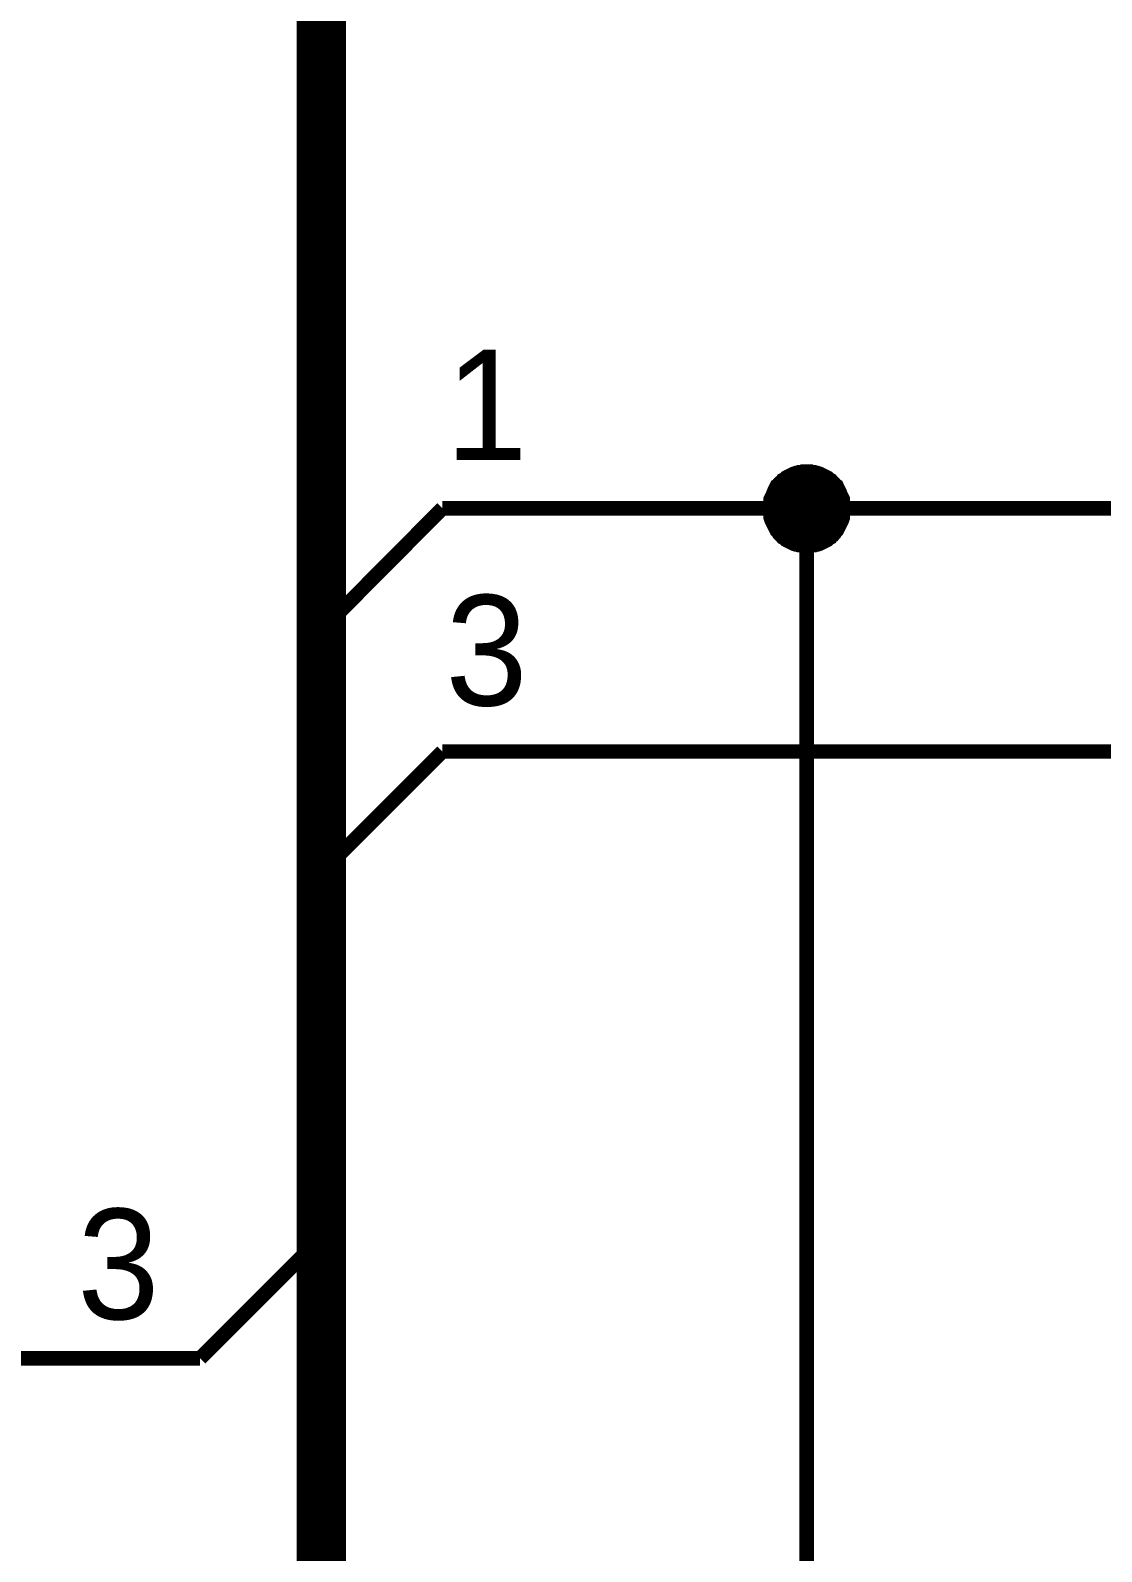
# Model space of a CAD drawing. Header units: millimetres. Extents: x 0 to 594, y 0 to 420.
# Drawn here: x 306.52 to 328.57, y 303.52 to 334.84 of the extents above; entities that cross this region are included whole.
import ezdxf

# ---------------------------------------------------------------- set-up
doc = ezdxf.new("R2010")
doc.units = ezdxf.units.MM
doc.layers.add('Sheet', color=255, linetype='Continuous')

msp = doc.modelspace()

# ---------------------------------------------------------------- linework, layer by layer
at = {"layer": 'Sheet'}
for points, const_width in [([(312.507, 385), (312.507, 282.495)], 1.016), ([(321.745, 324.998), (321.745, 325.029), (321.745, 325.077), (321.761, 325.108), (321.761, 325.156), (321.761, 325.187), (321.776, 325.219), (321.792, 325.25), (321.808, 325.282), (321.824, 325.329), (321.839, 325.361), (321.855, 325.393), (321.871, 325.424), (321.887, 325.456), (321.918, 325.472), (321.934, 325.503), (321.966, 325.535), (321.997, 325.551), (322.013, 325.582), (322.045, 325.598), (322.076, 325.63), (322.108, 325.645), (322.14, 325.661), (322.171, 325.677), (322.203, 325.693), (322.234, 325.708), (322.282, 325.724), (322.313, 325.724), (322.345, 325.74), (322.392, 325.74), (322.424, 325.756), (322.455, 325.756), (322.503, 325.756)], 0.3), ([(321.745, 324.998), (321.745, 325.029), (321.745, 325.077), (321.761, 325.108), (321.761, 325.156), (321.761, 325.187), (321.776, 325.219), (321.792, 325.25), (321.808, 325.282), (321.824, 325.329), (321.839, 325.361), (321.855, 325.393), (321.871, 325.424), (321.887, 325.456), (321.918, 325.472), (321.934, 325.503), (321.966, 325.535), (321.997, 325.551), (322.013, 325.582), (322.045, 325.598), (322.076, 325.63), (322.108, 325.645), (322.14, 325.661), (322.171, 325.677), (322.203, 325.693), (322.234, 325.708), (322.282, 325.724), (322.313, 325.724), (322.345, 325.74), (322.392, 325.74), (322.424, 325.756), (322.455, 325.756), (322.503, 325.756)], 0.3), ([(321.745, 324.998), (321.745, 325.029), (321.745, 325.077), (321.761, 325.108), (321.761, 325.156), (321.761, 325.187), (321.776, 325.219), (321.792, 325.25), (321.808, 325.282), (321.824, 325.329), (321.839, 325.361), (321.855, 325.393), (321.871, 325.424), (321.887, 325.456), (321.918, 325.472), (321.934, 325.503), (321.966, 325.535), (321.997, 325.551), (322.013, 325.582), (322.045, 325.598), (322.076, 325.63), (322.108, 325.645), (322.14, 325.661), (322.171, 325.677), (322.203, 325.693), (322.234, 325.708), (322.282, 325.724), (322.313, 325.724), (322.345, 325.74), (322.392, 325.74), (322.424, 325.756), (322.455, 325.756), (322.503, 325.756)], 0.3), ([(321.745, 324.998), (321.745, 325.029), (321.745, 325.077), (321.761, 325.108), (321.761, 325.156), (321.761, 325.187), (321.776, 325.219), (321.792, 325.25), (321.808, 325.282), (321.824, 325.329), (321.839, 325.361), (321.855, 325.393), (321.871, 325.424), (321.887, 325.456), (321.918, 325.472), (321.934, 325.503), (321.966, 325.535), (321.997, 325.551), (322.013, 325.582), (322.045, 325.598), (322.076, 325.63), (322.108, 325.645), (322.14, 325.661), (322.171, 325.677), (322.203, 325.693), (322.234, 325.708), (322.282, 325.724), (322.313, 325.724), (322.345, 325.74), (322.392, 325.74), (322.424, 325.756), (322.455, 325.756), (322.503, 325.756)], 0.3), ([(321.745, 324.998), (321.745, 325.029), (321.745, 325.077), (321.761, 325.108), (321.761, 325.156), (321.761, 325.187), (321.776, 325.219), (321.792, 325.25), (321.808, 325.282), (321.824, 325.329), (321.839, 325.361), (321.855, 325.393), (321.871, 325.424), (321.887, 325.456), (321.918, 325.472), (321.934, 325.503), (321.966, 325.535), (321.997, 325.551), (322.013, 325.582), (322.045, 325.598), (322.076, 325.63), (322.108, 325.645), (322.14, 325.661), (322.171, 325.677), (322.203, 325.693), (322.234, 325.708), (322.282, 325.724), (322.313, 325.724), (322.345, 325.74), (322.392, 325.74), (322.424, 325.756), (322.455, 325.756), (322.503, 325.756)], 0.0991), ([(321.745, 324.998), (321.745, 325.029), (321.745, 325.077), (321.761, 325.108), (321.761, 325.156), (321.761, 325.187), (321.776, 325.219), (321.792, 325.25), (321.808, 325.282), (321.824, 325.329), (321.839, 325.361), (321.855, 325.393), (321.871, 325.424), (321.887, 325.456), (321.918, 325.472), (321.934, 325.503), (321.966, 325.535), (321.997, 325.551), (322.013, 325.582), (322.045, 325.598), (322.076, 325.63), (322.108, 325.645), (322.14, 325.661), (322.171, 325.677), (322.203, 325.693), (322.234, 325.708), (322.282, 325.724), (322.313, 325.724), (322.345, 325.74), (322.392, 325.74), (322.424, 325.756), (322.455, 325.756), (322.503, 325.756)], 0.0991), ([(321.745, 324.998), (321.745, 325.029), (321.745, 325.077), (321.761, 325.108), (321.761, 325.156), (321.761, 325.187), (321.776, 325.219), (321.792, 325.25), (321.808, 325.282), (321.824, 325.329), (321.839, 325.361), (321.855, 325.393), (321.871, 325.424), (321.887, 325.456), (321.918, 325.472), (321.934, 325.503), (321.966, 325.535), (321.997, 325.551), (322.013, 325.582), (322.045, 325.598), (322.076, 325.63), (322.108, 325.645), (322.14, 325.661), (322.171, 325.677), (322.203, 325.693), (322.234, 325.708), (322.282, 325.724), (322.313, 325.724), (322.345, 325.74), (322.392, 325.74), (322.424, 325.756), (322.455, 325.756), (322.503, 325.756)], 0.0991), ([(321.745, 324.998), (321.745, 325.029), (321.745, 325.077), (321.761, 325.108), (321.761, 325.156), (321.761, 325.187), (321.776, 325.219), (321.792, 325.25), (321.808, 325.282), (321.824, 325.329), (321.839, 325.361), (321.855, 325.393), (321.871, 325.424), (321.887, 325.456), (321.918, 325.472), (321.934, 325.503), (321.966, 325.535), (321.997, 325.551), (322.013, 325.582), (322.045, 325.598), (322.076, 325.63), (322.108, 325.645), (322.14, 325.661), (322.171, 325.677), (322.203, 325.693), (322.234, 325.708), (322.282, 325.724), (322.313, 325.724), (322.345, 325.74), (322.392, 325.74), (322.424, 325.756), (322.455, 325.756), (322.503, 325.756)], 0.0991), ([(322.503, 325.756), (322.503, 325.756)], 0.3), ([(322.503, 325.756), (322.55, 325.756), (322.582, 325.756), (322.613, 325.74), (322.661, 325.74), (322.692, 325.724), (322.724, 325.724), (322.771, 325.708), (322.803, 325.693), (322.834, 325.677), (322.866, 325.661), (322.897, 325.645), (322.929, 325.63), (322.961, 325.598), (322.992, 325.582), (323.008, 325.551), (323.04, 325.535), (323.071, 325.503), (323.087, 325.472), (323.119, 325.456), (323.134, 325.424), (323.15, 325.393), (323.166, 325.361), (323.182, 325.329), (323.198, 325.282), (323.213, 325.25), (323.229, 325.219), (323.245, 325.187), (323.245, 325.156), (323.245, 325.108), (323.261, 325.077), (323.261, 325.029), (323.261, 324.998)], 0.3), ([(322.503, 325.756), (322.503, 325.756)], 0.3), ([(322.503, 325.756), (322.55, 325.756), (322.582, 325.756), (322.613, 325.74), (322.661, 325.74), (322.692, 325.724), (322.724, 325.724), (322.771, 325.708), (322.803, 325.693), (322.834, 325.677), (322.866, 325.661), (322.897, 325.645), (322.929, 325.63), (322.961, 325.598), (322.992, 325.582), (323.008, 325.551), (323.04, 325.535), (323.071, 325.503), (323.087, 325.472), (323.119, 325.456), (323.134, 325.424), (323.15, 325.393), (323.166, 325.361), (323.182, 325.329), (323.198, 325.282), (323.213, 325.25), (323.229, 325.219), (323.245, 325.187), (323.245, 325.156), (323.245, 325.108), (323.261, 325.077), (323.261, 325.029), (323.261, 324.998)], 0.3), ([(322.503, 325.756), (322.503, 325.756)], 0.3), ([(322.503, 325.756), (322.55, 325.756), (322.582, 325.756), (322.613, 325.74), (322.661, 325.74), (322.692, 325.724), (322.724, 325.724), (322.771, 325.708), (322.803, 325.693), (322.834, 325.677), (322.866, 325.661), (322.897, 325.645), (322.929, 325.63), (322.961, 325.598), (322.992, 325.582), (323.008, 325.551), (323.04, 325.535), (323.071, 325.503), (323.087, 325.472), (323.119, 325.456), (323.134, 325.424), (323.15, 325.393), (323.166, 325.361), (323.182, 325.329), (323.198, 325.282), (323.213, 325.25), (323.229, 325.219), (323.245, 325.187), (323.245, 325.156), (323.245, 325.108), (323.261, 325.077), (323.261, 325.029), (323.261, 324.998)], 0.3), ([(322.503, 325.756), (322.503, 325.756)], 0.3), ([(322.503, 325.756), (322.55, 325.756), (322.582, 325.756), (322.613, 325.74), (322.661, 325.74), (322.692, 325.724), (322.724, 325.724), (322.771, 325.708), (322.803, 325.693), (322.834, 325.677), (322.866, 325.661), (322.897, 325.645), (322.929, 325.63), (322.961, 325.598), (322.992, 325.582), (323.008, 325.551), (323.04, 325.535), (323.071, 325.503), (323.087, 325.472), (323.119, 325.456), (323.134, 325.424), (323.15, 325.393), (323.166, 325.361), (323.182, 325.329), (323.198, 325.282), (323.213, 325.25), (323.229, 325.219), (323.245, 325.187), (323.245, 325.156), (323.245, 325.108), (323.261, 325.077), (323.261, 325.029), (323.261, 324.998)], 0.3), ([(322.503, 325.756), (322.503, 325.756)], 0.0991), ([(322.503, 325.756), (322.55, 325.756), (322.582, 325.756), (322.613, 325.74), (322.661, 325.74), (322.692, 325.724), (322.724, 325.724), (322.771, 325.708), (322.803, 325.693), (322.834, 325.677), (322.866, 325.661), (322.897, 325.645), (322.929, 325.63), (322.961, 325.598), (322.992, 325.582), (323.008, 325.551), (323.04, 325.535), (323.071, 325.503), (323.087, 325.472), (323.119, 325.456), (323.134, 325.424), (323.15, 325.393), (323.166, 325.361), (323.182, 325.329), (323.198, 325.282), (323.213, 325.25), (323.229, 325.219), (323.245, 325.187), (323.245, 325.156), (323.245, 325.108), (323.261, 325.077), (323.261, 325.029), (323.261, 324.998)], 0.0991), ([(322.503, 325.756), (322.503, 325.756)], 0.0991), ([(322.503, 325.756), (322.55, 325.756), (322.582, 325.756), (322.613, 325.74), (322.661, 325.74), (322.692, 325.724), (322.724, 325.724), (322.771, 325.708), (322.803, 325.693), (322.834, 325.677), (322.866, 325.661), (322.897, 325.645), (322.929, 325.63), (322.961, 325.598), (322.992, 325.582), (323.008, 325.551), (323.04, 325.535), (323.071, 325.503), (323.087, 325.472), (323.119, 325.456), (323.134, 325.424), (323.15, 325.393), (323.166, 325.361), (323.182, 325.329), (323.198, 325.282), (323.213, 325.25), (323.229, 325.219), (323.245, 325.187), (323.245, 325.156), (323.245, 325.108), (323.261, 325.077), (323.261, 325.029), (323.261, 324.998)], 0.0991), ([(322.503, 325.756), (322.503, 325.756)], 0.0991), ([(322.503, 325.756), (322.55, 325.756), (322.582, 325.756), (322.613, 325.74), (322.661, 325.74), (322.692, 325.724), (322.724, 325.724), (322.771, 325.708), (322.803, 325.693), (322.834, 325.677), (322.866, 325.661), (322.897, 325.645), (322.929, 325.63), (322.961, 325.598), (322.992, 325.582), (323.008, 325.551), (323.04, 325.535), (323.071, 325.503), (323.087, 325.472), (323.119, 325.456), (323.134, 325.424), (323.15, 325.393), (323.166, 325.361), (323.182, 325.329), (323.198, 325.282), (323.213, 325.25), (323.229, 325.219), (323.245, 325.187), (323.245, 325.156), (323.245, 325.108), (323.261, 325.077), (323.261, 325.029), (323.261, 324.998)], 0.0991), ([(322.503, 325.756), (322.503, 325.756)], 0.0991), ([(322.503, 325.756), (322.55, 325.756), (322.582, 325.756), (322.613, 325.74), (322.661, 325.74), (322.692, 325.724), (322.724, 325.724), (322.771, 325.708), (322.803, 325.693), (322.834, 325.677), (322.866, 325.661), (322.897, 325.645), (322.929, 325.63), (322.961, 325.598), (322.992, 325.582), (323.008, 325.551), (323.04, 325.535), (323.071, 325.503), (323.087, 325.472), (323.119, 325.456), (323.134, 325.424), (323.15, 325.393), (323.166, 325.361), (323.182, 325.329), (323.198, 325.282), (323.213, 325.25), (323.229, 325.219), (323.245, 325.187), (323.245, 325.156), (323.245, 325.108), (323.261, 325.077), (323.261, 325.029), (323.261, 324.998)], 0.0991), ([(312.507, 322.486), (315.002, 324.998)], 0.3), ([(334.994, 324.998), (322.503, 324.998), (315.002, 324.998)], 0.3), ([(322.503, 324.224), (322.455, 324.224), (322.424, 324.224), (322.392, 324.24), (322.345, 324.24), (322.313, 324.255), (322.282, 324.255), (322.234, 324.271), (322.203, 324.287), (322.171, 324.303), (322.14, 324.319), (322.108, 324.334), (322.076, 324.35), (322.045, 324.382), (322.013, 324.398), (321.997, 324.429), (321.966, 324.445), (321.934, 324.477), (321.918, 324.508), (321.887, 324.54), (321.871, 324.571), (321.855, 324.603), (321.839, 324.634), (321.824, 324.666), (321.808, 324.698), (321.792, 324.729), (321.776, 324.761), (321.761, 324.808), (321.761, 324.84), (321.761, 324.887), (321.745, 324.919), (321.745, 324.95), (321.745, 324.998)], 0.3), ([(321.745, 324.998), (321.745, 324.998)], 0.3), ([(322.503, 324.224), (322.455, 324.224), (322.424, 324.224), (322.392, 324.24), (322.345, 324.24), (322.313, 324.255), (322.282, 324.255), (322.234, 324.271), (322.203, 324.287), (322.171, 324.303), (322.14, 324.319), (322.108, 324.334), (322.076, 324.35), (322.045, 324.382), (322.013, 324.398), (321.997, 324.429), (321.966, 324.445), (321.934, 324.477), (321.918, 324.508), (321.887, 324.54), (321.871, 324.571), (321.855, 324.603), (321.839, 324.634), (321.824, 324.666), (321.808, 324.698), (321.792, 324.729), (321.776, 324.761), (321.761, 324.808), (321.761, 324.84), (321.761, 324.887), (321.745, 324.919), (321.745, 324.95), (321.745, 324.998)], 0.3), ([(321.745, 324.998), (321.745, 324.998)], 0.3), ([(322.503, 324.224), (322.455, 324.224), (322.424, 324.224), (322.392, 324.24), (322.345, 324.24), (322.313, 324.255), (322.282, 324.255), (322.234, 324.271), (322.203, 324.287), (322.171, 324.303), (322.14, 324.319), (322.108, 324.334), (322.076, 324.35), (322.045, 324.382), (322.013, 324.398), (321.997, 324.429), (321.966, 324.445), (321.934, 324.477), (321.918, 324.508), (321.887, 324.54), (321.871, 324.571), (321.855, 324.603), (321.839, 324.634), (321.824, 324.666), (321.808, 324.698), (321.792, 324.729), (321.776, 324.761), (321.761, 324.808), (321.761, 324.84), (321.761, 324.887), (321.745, 324.919), (321.745, 324.95), (321.745, 324.998)], 0.3), ([(321.745, 324.998), (321.745, 324.998)], 0.3), ([(322.503, 324.224), (322.455, 324.224), (322.424, 324.224), (322.392, 324.24), (322.345, 324.24), (322.313, 324.255), (322.282, 324.255), (322.234, 324.271), (322.203, 324.287), (322.171, 324.303), (322.14, 324.319), (322.108, 324.334), (322.076, 324.35), (322.045, 324.382), (322.013, 324.398), (321.997, 324.429), (321.966, 324.445), (321.934, 324.477), (321.918, 324.508), (321.887, 324.54), (321.871, 324.571), (321.855, 324.603), (321.839, 324.634), (321.824, 324.666), (321.808, 324.698), (321.792, 324.729), (321.776, 324.761), (321.761, 324.808), (321.761, 324.84), (321.761, 324.887), (321.745, 324.919), (321.745, 324.95), (321.745, 324.998)], 0.3), ([(321.745, 324.998), (321.745, 324.998)], 0.3), ([(323.261, 324.998), (323.261, 324.95), (323.261, 324.919), (323.245, 324.887), (323.245, 324.84), (323.245, 324.808), (323.229, 324.761), (323.213, 324.729), (323.198, 324.698), (323.182, 324.666), (323.166, 324.634), (323.15, 324.603), (323.134, 324.571), (323.119, 324.54), (323.087, 324.508), (323.071, 324.477), (323.04, 324.445), (323.008, 324.429), (322.992, 324.398), (322.961, 324.382), (322.929, 324.35), (322.897, 324.334), (322.866, 324.319), (322.834, 324.303), (322.803, 324.287), (322.771, 324.271), (322.724, 324.255), (322.692, 324.255), (322.661, 324.24), (322.613, 324.24), (322.582, 324.224), (322.55, 324.224), (322.503, 324.224)], 0.3), ([(322.503, 324.998), (322.503, 274.993)], 0.3), ([(323.261, 324.998), (323.261, 324.95), (323.261, 324.919), (323.245, 324.887), (323.245, 324.84), (323.245, 324.808), (323.229, 324.761), (323.213, 324.729), (323.198, 324.698), (323.182, 324.666), (323.166, 324.634), (323.15, 324.603), (323.134, 324.571), (323.119, 324.54), (323.087, 324.508), (323.071, 324.477), (323.04, 324.445), (323.008, 324.429), (322.992, 324.398), (322.961, 324.382), (322.929, 324.35), (322.897, 324.334), (322.866, 324.319), (322.834, 324.303), (322.803, 324.287), (322.771, 324.271), (322.724, 324.255), (322.692, 324.255), (322.661, 324.24), (322.613, 324.24), (322.582, 324.224), (322.55, 324.224), (322.503, 324.224)], 0.3), ([(323.261, 324.998), (323.261, 324.95), (323.261, 324.919), (323.245, 324.887), (323.245, 324.84), (323.245, 324.808), (323.229, 324.761), (323.213, 324.729), (323.198, 324.698), (323.182, 324.666), (323.166, 324.634), (323.15, 324.603), (323.134, 324.571), (323.119, 324.54), (323.087, 324.508), (323.071, 324.477), (323.04, 324.445), (323.008, 324.429), (322.992, 324.398), (322.961, 324.382), (322.929, 324.35), (322.897, 324.334), (322.866, 324.319), (322.834, 324.303), (322.803, 324.287), (322.771, 324.271), (322.724, 324.255), (322.692, 324.255), (322.661, 324.24), (322.613, 324.24), (322.582, 324.224), (322.55, 324.224), (322.503, 324.224)], 0.3), ([(323.261, 324.998), (323.261, 324.95), (323.261, 324.919), (323.245, 324.887), (323.245, 324.84), (323.245, 324.808), (323.229, 324.761), (323.213, 324.729), (323.198, 324.698), (323.182, 324.666), (323.166, 324.634), (323.15, 324.603), (323.134, 324.571), (323.119, 324.54), (323.087, 324.508), (323.071, 324.477), (323.04, 324.445), (323.008, 324.429), (322.992, 324.398), (322.961, 324.382), (322.929, 324.35), (322.897, 324.334), (322.866, 324.319), (322.834, 324.303), (322.803, 324.287), (322.771, 324.271), (322.724, 324.255), (322.692, 324.255), (322.661, 324.24), (322.613, 324.24), (322.582, 324.224), (322.55, 324.224), (322.503, 324.224)], 0.3), ([(323.261, 324.998), (323.261, 324.998), (323.261, 324.998), (323.261, 324.998), (323.261, 324.998), (323.261, 324.998), (323.261, 324.998), (323.261, 324.998), (323.261, 324.998), (323.261, 324.998), (323.261, 324.998), (323.261, 324.998), (323.261, 324.998), (323.261, 324.998), (323.261, 324.998), (323.261, 324.998), (323.261, 324.998), (323.261, 324.998), (323.261, 324.998), (323.261, 324.998), (323.261, 324.998), (323.261, 324.998), (323.261, 324.998), (323.261, 324.998), (323.261, 324.998), (323.261, 324.998), (323.261, 324.998), (323.261, 324.998), (323.261, 324.998), (323.261, 324.998), (323.261, 324.998), (323.261, 324.998), (323.261, 324.998)], 0.3), ([(323.261, 324.998), (323.261, 324.998)], 0.3), ([(323.261, 324.998), (323.261, 324.998), (323.261, 324.998), (323.261, 324.998), (323.261, 324.998), (323.261, 324.998), (323.261, 324.998), (323.261, 324.998), (323.261, 324.998), (323.261, 324.998), (323.261, 324.998), (323.261, 324.998), (323.261, 324.998), (323.261, 324.998), (323.261, 324.998), (323.261, 324.998), (323.261, 324.998), (323.261, 324.998), (323.261, 324.998), (323.261, 324.998), (323.261, 324.998), (323.261, 324.998), (323.261, 324.998), (323.261, 324.998), (323.261, 324.998), (323.261, 324.998), (323.261, 324.998), (323.261, 324.998), (323.261, 324.998), (323.261, 324.998), (323.261, 324.998), (323.261, 324.998), (323.261, 324.998)], 0.3), ([(323.261, 324.998), (323.261, 324.998)], 0.3), ([(323.261, 324.998), (323.261, 324.998), (323.261, 324.998), (323.261, 324.998), (323.261, 324.998), (323.261, 324.998), (323.261, 324.998), (323.261, 324.998), (323.261, 324.998), (323.261, 324.998), (323.261, 324.998), (323.261, 324.998), (323.261, 324.998), (323.261, 324.998), (323.261, 324.998), (323.261, 324.998), (323.261, 324.998), (323.261, 324.998), (323.261, 324.998), (323.261, 324.998), (323.261, 324.998), (323.261, 324.998), (323.261, 324.998), (323.261, 324.998), (323.261, 324.998), (323.261, 324.998), (323.261, 324.998), (323.261, 324.998), (323.261, 324.998), (323.261, 324.998), (323.261, 324.998), (323.261, 324.998), (323.261, 324.998)], 0.3), ([(323.261, 324.998), (323.261, 324.998)], 0.3), ([(323.261, 324.998), (323.261, 324.998), (323.261, 324.998), (323.261, 324.998), (323.261, 324.998), (323.261, 324.998), (323.261, 324.998), (323.261, 324.998), (323.261, 324.998), (323.261, 324.998), (323.261, 324.998), (323.261, 324.998), (323.261, 324.998), (323.261, 324.998), (323.261, 324.998), (323.261, 324.998), (323.261, 324.998), (323.261, 324.998), (323.261, 324.998), (323.261, 324.998), (323.261, 324.998), (323.261, 324.998), (323.261, 324.998), (323.261, 324.998), (323.261, 324.998), (323.261, 324.998), (323.261, 324.998), (323.261, 324.998), (323.261, 324.998), (323.261, 324.998), (323.261, 324.998), (323.261, 324.998), (323.261, 324.998)], 0.3), ([(323.261, 324.998), (323.261, 324.998)], 0.3), ([(322.503, 324.224), (322.455, 324.224), (322.424, 324.224), (322.392, 324.24), (322.345, 324.24), (322.313, 324.255), (322.282, 324.255), (322.234, 324.271), (322.203, 324.287), (322.171, 324.303), (322.14, 324.319), (322.108, 324.334), (322.076, 324.35), (322.045, 324.382), (322.013, 324.398), (321.997, 324.429), (321.966, 324.445), (321.934, 324.477), (321.918, 324.508), (321.887, 324.54), (321.871, 324.571), (321.855, 324.603), (321.839, 324.634), (321.824, 324.666), (321.808, 324.698), (321.792, 324.729), (321.776, 324.761), (321.761, 324.808), (321.761, 324.84), (321.761, 324.887), (321.745, 324.919), (321.745, 324.95), (321.745, 324.998)], 0.0991), ([(321.745, 324.998), (321.745, 324.998)], 0.0991), ([(322.503, 324.224), (322.455, 324.224), (322.424, 324.224), (322.392, 324.24), (322.345, 324.24), (322.313, 324.255), (322.282, 324.255), (322.234, 324.271), (322.203, 324.287), (322.171, 324.303), (322.14, 324.319), (322.108, 324.334), (322.076, 324.35), (322.045, 324.382), (322.013, 324.398), (321.997, 324.429), (321.966, 324.445), (321.934, 324.477), (321.918, 324.508), (321.887, 324.54), (321.871, 324.571), (321.855, 324.603), (321.839, 324.634), (321.824, 324.666), (321.808, 324.698), (321.792, 324.729), (321.776, 324.761), (321.761, 324.808), (321.761, 324.84), (321.761, 324.887), (321.745, 324.919), (321.745, 324.95), (321.745, 324.998)], 0.0991), ([(321.745, 324.998), (321.745, 324.998)], 0.0991), ([(322.503, 324.224), (322.455, 324.224), (322.424, 324.224), (322.392, 324.24), (322.345, 324.24), (322.313, 324.255), (322.282, 324.255), (322.234, 324.271), (322.203, 324.287), (322.171, 324.303), (322.14, 324.319), (322.108, 324.334), (322.076, 324.35), (322.045, 324.382), (322.013, 324.398), (321.997, 324.429), (321.966, 324.445), (321.934, 324.477), (321.918, 324.508), (321.887, 324.54), (321.871, 324.571), (321.855, 324.603), (321.839, 324.634), (321.824, 324.666), (321.808, 324.698), (321.792, 324.729), (321.776, 324.761), (321.761, 324.808), (321.761, 324.84), (321.761, 324.887), (321.745, 324.919), (321.745, 324.95), (321.745, 324.998)], 0.0991), ([(321.745, 324.998), (321.745, 324.998)], 0.0991), ([(322.503, 324.224), (322.455, 324.224), (322.424, 324.224), (322.392, 324.24), (322.345, 324.24), (322.313, 324.255), (322.282, 324.255), (322.234, 324.271), (322.203, 324.287), (322.171, 324.303), (322.14, 324.319), (322.108, 324.334), (322.076, 324.35), (322.045, 324.382), (322.013, 324.398), (321.997, 324.429), (321.966, 324.445), (321.934, 324.477), (321.918, 324.508), (321.887, 324.54), (321.871, 324.571), (321.855, 324.603), (321.839, 324.634), (321.824, 324.666), (321.808, 324.698), (321.792, 324.729), (321.776, 324.761), (321.761, 324.808), (321.761, 324.84), (321.761, 324.887), (321.745, 324.919), (321.745, 324.95), (321.745, 324.998)], 0.0991), ([(321.745, 324.998), (321.745, 324.998)], 0.0991), ([(323.261, 324.998), (323.261, 324.95), (323.261, 324.919), (323.245, 324.887), (323.245, 324.84), (323.245, 324.808), (323.229, 324.761), (323.213, 324.729), (323.198, 324.698), (323.182, 324.666), (323.166, 324.634), (323.15, 324.603), (323.134, 324.571), (323.119, 324.54), (323.087, 324.508), (323.071, 324.477), (323.04, 324.445), (323.008, 324.429), (322.992, 324.398), (322.961, 324.382), (322.929, 324.35), (322.897, 324.334), (322.866, 324.319), (322.834, 324.303), (322.803, 324.287), (322.771, 324.271), (322.724, 324.255), (322.692, 324.255), (322.661, 324.24), (322.613, 324.24), (322.582, 324.224), (322.55, 324.224), (322.503, 324.224)], 0.0991), ([(323.261, 324.998), (323.261, 324.95), (323.261, 324.919), (323.245, 324.887), (323.245, 324.84), (323.245, 324.808), (323.229, 324.761), (323.213, 324.729), (323.198, 324.698), (323.182, 324.666), (323.166, 324.634), (323.15, 324.603), (323.134, 324.571), (323.119, 324.54), (323.087, 324.508), (323.071, 324.477), (323.04, 324.445), (323.008, 324.429), (322.992, 324.398), (322.961, 324.382), (322.929, 324.35), (322.897, 324.334), (322.866, 324.319), (322.834, 324.303), (322.803, 324.287), (322.771, 324.271), (322.724, 324.255), (322.692, 324.255), (322.661, 324.24), (322.613, 324.24), (322.582, 324.224), (322.55, 324.224), (322.503, 324.224)], 0.0991), ([(323.261, 324.998), (323.261, 324.95), (323.261, 324.919), (323.245, 324.887), (323.245, 324.84), (323.245, 324.808), (323.229, 324.761), (323.213, 324.729), (323.198, 324.698), (323.182, 324.666), (323.166, 324.634), (323.15, 324.603), (323.134, 324.571), (323.119, 324.54), (323.087, 324.508), (323.071, 324.477), (323.04, 324.445), (323.008, 324.429), (322.992, 324.398), (322.961, 324.382), (322.929, 324.35), (322.897, 324.334), (322.866, 324.319), (322.834, 324.303), (322.803, 324.287), (322.771, 324.271), (322.724, 324.255), (322.692, 324.255), (322.661, 324.24), (322.613, 324.24), (322.582, 324.224), (322.55, 324.224), (322.503, 324.224)], 0.0991), ([(323.261, 324.998), (323.261, 324.95), (323.261, 324.919), (323.245, 324.887), (323.245, 324.84), (323.245, 324.808), (323.229, 324.761), (323.213, 324.729), (323.198, 324.698), (323.182, 324.666), (323.166, 324.634), (323.15, 324.603), (323.134, 324.571), (323.119, 324.54), (323.087, 324.508), (323.071, 324.477), (323.04, 324.445), (323.008, 324.429), (322.992, 324.398), (322.961, 324.382), (322.929, 324.35), (322.897, 324.334), (322.866, 324.319), (322.834, 324.303), (322.803, 324.287), (322.771, 324.271), (322.724, 324.255), (322.692, 324.255), (322.661, 324.24), (322.613, 324.24), (322.582, 324.224), (322.55, 324.224), (322.503, 324.224)], 0.0991), ([(323.261, 324.998), (323.261, 324.998), (323.261, 324.998), (323.261, 324.998), (323.261, 324.998), (323.261, 324.998), (323.261, 324.998), (323.261, 324.998), (323.261, 324.998), (323.261, 324.998), (323.261, 324.998), (323.261, 324.998), (323.261, 324.998), (323.261, 324.998), (323.261, 324.998), (323.261, 324.998), (323.261, 324.998), (323.261, 324.998), (323.261, 324.998), (323.261, 324.998), (323.261, 324.998), (323.261, 324.998), (323.261, 324.998), (323.261, 324.998), (323.261, 324.998), (323.261, 324.998), (323.261, 324.998), (323.261, 324.998), (323.261, 324.998), (323.261, 324.998), (323.261, 324.998), (323.261, 324.998), (323.261, 324.998)], 0.0991), ([(323.261, 324.998), (323.261, 324.998)], 0.0991), ([(323.261, 324.998), (323.261, 324.998), (323.261, 324.998), (323.261, 324.998), (323.261, 324.998), (323.261, 324.998), (323.261, 324.998), (323.261, 324.998), (323.261, 324.998), (323.261, 324.998), (323.261, 324.998), (323.261, 324.998), (323.261, 324.998), (323.261, 324.998), (323.261, 324.998), (323.261, 324.998), (323.261, 324.998), (323.261, 324.998), (323.261, 324.998), (323.261, 324.998), (323.261, 324.998), (323.261, 324.998), (323.261, 324.998), (323.261, 324.998), (323.261, 324.998), (323.261, 324.998), (323.261, 324.998), (323.261, 324.998), (323.261, 324.998), (323.261, 324.998), (323.261, 324.998), (323.261, 324.998), (323.261, 324.998)], 0.0991), ([(323.261, 324.998), (323.261, 324.998)], 0.0991), ([(323.261, 324.998), (323.261, 324.998), (323.261, 324.998), (323.261, 324.998), (323.261, 324.998), (323.261, 324.998), (323.261, 324.998), (323.261, 324.998), (323.261, 324.998), (323.261, 324.998), (323.261, 324.998), (323.261, 324.998), (323.261, 324.998), (323.261, 324.998), (323.261, 324.998), (323.261, 324.998), (323.261, 324.998), (323.261, 324.998), (323.261, 324.998), (323.261, 324.998), (323.261, 324.998), (323.261, 324.998), (323.261, 324.998), (323.261, 324.998), (323.261, 324.998), (323.261, 324.998), (323.261, 324.998), (323.261, 324.998), (323.261, 324.998), (323.261, 324.998), (323.261, 324.998), (323.261, 324.998), (323.261, 324.998)], 0.0991), ([(323.261, 324.998), (323.261, 324.998)], 0.0991), ([(323.261, 324.998), (323.261, 324.998), (323.261, 324.998), (323.261, 324.998), (323.261, 324.998), (323.261, 324.998), (323.261, 324.998), (323.261, 324.998), (323.261, 324.998), (323.261, 324.998), (323.261, 324.998), (323.261, 324.998), (323.261, 324.998), (323.261, 324.998), (323.261, 324.998), (323.261, 324.998), (323.261, 324.998), (323.261, 324.998), (323.261, 324.998), (323.261, 324.998), (323.261, 324.998), (323.261, 324.998), (323.261, 324.998), (323.261, 324.998), (323.261, 324.998), (323.261, 324.998), (323.261, 324.998), (323.261, 324.998), (323.261, 324.998), (323.261, 324.998), (323.261, 324.998), (323.261, 324.998), (323.261, 324.998)], 0.0991), ([(323.261, 324.998), (323.261, 324.998)], 0.0991), ([(312.507, 317.495), (315.002, 319.991)], 0.3), ([(315.002, 319.991), (334.994, 319.991)], 0.3), ([(310.012, 307.498), (312.507, 309.993)], 0.3), ([(297.505, 307.498), (310.012, 307.498)], 0.3)]:
    msp.add_lwpolyline(points, dxfattribs=dict(at, const_width=const_width))
at = {"layer": 'Sheet', "const_width": 0.762}
msp.add_lwpolyline([(322.119, 325, 1), (322.881, 325, 1)], format="xyb", close=True, dxfattribs=at)

# ---------------------------------------------------------------- texts
at = {"layer": 'Sheet'}
for s, p in [('1', (315.065, 325.993)), ('3', (315.065, 320.939)), ('3', (307.485, 308.303))]:
    msp.add_text(s, height=2.274, dxfattribs=at).set_placement(p)

doc.saveas('drawing.dxf')
